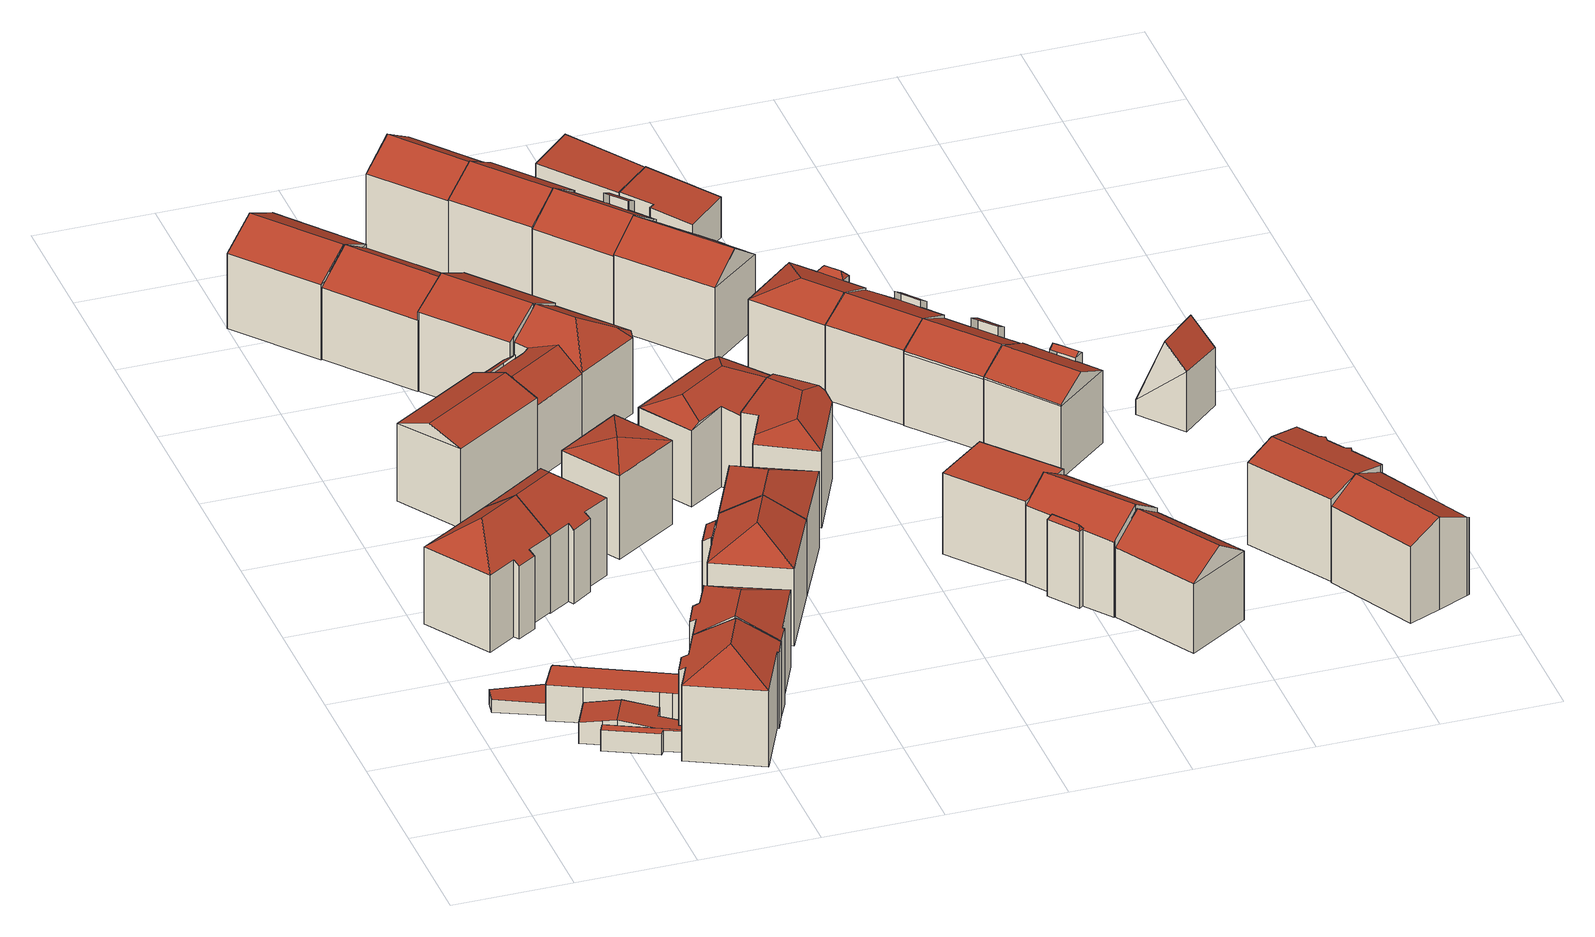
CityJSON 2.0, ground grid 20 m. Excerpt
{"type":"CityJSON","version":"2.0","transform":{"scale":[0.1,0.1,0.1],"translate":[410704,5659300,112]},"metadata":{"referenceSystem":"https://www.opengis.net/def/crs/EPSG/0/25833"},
"CityObjects":{
"building1":{"type":"Building","attributes":{"Gemeindeschluessel":14612000,"Dachneigung":83.3,"Dachorientierung":0,"MittlereTraufHoehe":115.8,"QualitaetDacherkennung":100,"ObjektHoehe":2.73,"BodenHoehe":113.27,"Geometrietyp2DReferenz":"3000","AbsoluteHoehe":116,"Dachflaeche":32.4,"measuredHeight":2.73,"function":"31001_9998","roofType":"2100","storeysAboveGround":1},"geometry":[{"type":"MultiSurface","lod":"2","boundaries":[[[0,1,2,3]],[[1,4,5,2]],[[4,6,7,5]],[[6,0,3,7]],[[6,4,1,0]],[[3,2,5,7]]],"semantics":{"surfaces":[{"type":"WallSurface"},{"type":"RoofSurface"},{"type":"GroundSurface"}],"values":[0,0,0,0,1,2]}}]},
"building2":{"type":"Building","attributes":{"Gemeindeschluessel":14612000,"Dachneigung":80.47,"Dachorientierung":-154.44,"MittlereTraufHoehe":116.43,"QualitaetDacherkennung":82,"ObjektHoehe":4.79,"BodenHoehe":112.63,"Geometrietyp2DReferenz":"3000","AbsoluteHoehe":117.42,"Dachflaeche":82.92,"measuredHeight":4.79,"function":"31001_9998","roofType":"3100","storeysAboveGround":2},"children":["building2-1"],"geometry":[{"type":"MultiSurface","lod":"2","boundaries":[[[8,9,10,11,12]],[[9,13,14,10]],[[13,15,16,14]],[[15,17,18,16]],[[17,19,20,18]],[[19,21,22,20]],[[21,23,24,22]],[[23,25,26,24]],[[25,27,28,26]],[[29,30,27,25,23,21,19,17,15]],[[15,13,9,8,29]],[[31,11,10,14,16,18,20,22,24,26,28]],[[8,12,32,29]],[[12,11,31,32]],[[32,30,29]],[[28,27,30,32,31]]],"semantics":{"surfaces":[{"type":"WallSurface"},{"type":"RoofSurface"},{"type":"GroundSurface"},{"type":"ClosureSurface","isClosure":"1","QuelleClosure":"LoD2WallSurface"}],"values":[0,0,0,0,0,0,0,0,0,1,1,2,0,3,0,3]}}]},
"building2-1":{"type":"BuildingPart","attributes":{"Dachneigung":90,"Dachorientierung":0,"MittlereTraufHoehe":116.44,"QualitaetDacherkennung":100,"BodenHoehe":112.63,"ObjektTeilHoehe":3.81,"Geometrietyp2DReferenz":"3000","AbsoluteHoehe":116.44,"Dachflaeche":17.59,"measuredHeight":3.81,"roofType":"1000","storeysAboveGround":1},"parents":["building2"],"geometry":[{"type":"MultiSurface","lod":"2","boundaries":[[[33,34,35,36]],[[34,12,11,35]],[[37,38,39,28,27]],[[38,40,41,39]],[[40,33,36,41]],[[40,38,37,30,32,12,34,33]],[[36,35,11,31,28,39,41]],[[27,30,37]],[[31,11,12,32]],[[28,31,32,30,27]]],"semantics":{"surfaces":[{"type":"WallSurface"},{"type":"RoofSurface"},{"type":"GroundSurface"},{"type":"ClosureSurface","isClosure":"1","QuelleClosure":"LoD2WallSurface"}],"values":[0,0,0,0,0,1,2,0,3,3]}}]},
"building3":{"type":"Building","attributes":{"Dachtyp_tdc":"tdcHipAndGableRoof","Gemeindeschluessel":14612000,"Dachneigung":36.09,"QualitaetDacherkennung":58,"Geometrietyp2DReferenz":"3000","measuredHeight":18.82,"function":"31001_9998","roofType":"5000"},"geometry":[{"type":"Solid","lod":"2","boundaries":[[[[42,43,44,45]],[[43,46,47,44]],[[46,48,49,47]],[[48,50,51,49]],[[50,52,53,51]],[[52,54,55,53]],[[54,56,57,55]],[[56,58,59,57]],[[58,42,45,59]],[[54,52,60]],[[52,50,48,46,43,42,58,60]],[[58,56,54,60]],[[45,44,47,49,51,53,55,57,59]]]],"semantics":{"surfaces":[{"type":"WallSurface"},{"type":"RoofSurface"},{"type":"GroundSurface"}],"values":[[0,0,0,0,0,0,0,0,0,1,1,1,2]]}}]},
"building4":{"type":"Building","attributes":{"Gemeindeschluessel":14612000,"Dachneigung":60.91,"Dachorientierung":25.52,"MittlereTraufHoehe":126.53,"QualitaetDacherkennung":86,"ObjektHoehe":17.56,"BodenHoehe":112.58,"Geometrietyp2DReferenz":"3000","AbsoluteHoehe":130.14,"Dachflaeche":225.75,"measuredHeight":17.56,"function":"31001_9998","roofType":"5000","storeysAboveGround":6},"children":["building4-1"],"geometry":[{"type":"MultiSurface","lod":"2","boundaries":[[[61,62,63,64]],[[62,65,39,63]],[[65,66,26,39]],[[66,67,24,26]],[[67,68,22,24]],[[68,69,70,71,22]],[[72,73,74,75,76]],[[73,77,78,74]],[[77,79,80,78]],[[79,81,82,80]],[[81,61,64,82]],[[83,73,72,84,69,68,67,66,65,62]],[[83,62,61]],[[83,61,81,79,77,73]],[[64,63,39,26,24,22,71,85,75,74,78,80,82]],[[86,70,69,84]],[[86,85,71,70]],[[76,86,84,72]],[[76,75,85,86]]],"semantics":{"surfaces":[{"type":"WallSurface"},{"type":"RoofSurface"},{"type":"GroundSurface"},{"type":"ClosureSurface","isClosure":"1","QuelleClosure":"LoD2WallSurface"}],"values":[0,0,0,0,0,0,0,0,0,0,0,1,1,1,2,0,3,0,3]}}]},
"building4-1":{"type":"BuildingPart","attributes":{"Dachneigung":90,"Dachorientierung":0,"MittlereTraufHoehe":119.12,"QualitaetDacherkennung":74,"BodenHoehe":112.58,"ObjektTeilHoehe":6.55,"Geometrietyp2DReferenz":"3000","AbsoluteHoehe":119.12,"Dachflaeche":124.77,"measuredHeight":6.55,"roofType":"1000","storeysAboveGround":2},"parents":["building4"],"geometry":[{"type":"MultiSurface","lod":"2","boundaries":[[[70,87,88,71]],[[87,89,18,88]],[[89,90,14,18]],[[90,91,92,14]],[[91,93,94,92]],[[93,95,96,94]],[[95,97,98,96]],[[97,99,100,98]],[[99,76,75,100]],[[86,76,99,97,95,93,91,90,89,87,70]],[[71,88,18,14,92,94,96,98,100,75,85]],[[85,75,76,86]],[[71,85,86,70]]],"semantics":{"surfaces":[{"type":"WallSurface"},{"type":"RoofSurface"},{"type":"GroundSurface"},{"type":"ClosureSurface","isClosure":"1","QuelleClosure":"LoD2WallSurface"}],"values":[0,0,0,0,0,0,0,0,0,1,2,3,3]}}]},
"building5":{"type":"Building","attributes":{"Dachtyp_tdc":"tdcHipAndGableRoof","Gemeindeschluessel":14612000,"Dachneigung":36.13,"QualitaetDacherkennung":68,"Geometrietyp2DReferenz":"3000","measuredHeight":18.92,"function":"31001_9998","roofType":"5000"},"geometry":[{"type":"Solid","lod":"2","boundaries":[[[[101,102,103,104]],[[102,42,105,103]],[[42,58,106,105]],[[58,56,107,106]],[[56,108,109,107]],[[108,110,111,109]],[[110,112,113,111]],[[112,114,115,113]],[[114,101,104,115]],[[110,108,116]],[[108,56,58,116]],[[58,42,102,101,114,112,110,116]],[[104,103,105,106,107,109,111,113,115]]]],"semantics":{"surfaces":[{"type":"WallSurface"},{"type":"RoofSurface"},{"type":"GroundSurface"}],"values":[[0,0,0,0,0,0,0,0,0,1,1,1,2]]}}]},
"building6":{"type":"Building","attributes":{"Dachtyp_tdc":"tdcGableRoof","Gemeindeschluessel":14612000,"Dachneigung":22.38,"QualitaetDacherkennung":66,"Geometrietyp2DReferenz":"3000","measuredHeight":16.71,"function":"31001_9998","roofType":"3100"},"geometry":[{"type":"Solid","lod":"2","boundaries":[[[[117,118,119,120]],[[118,121,122,119]],[[121,123,124,122]],[[123,117,120,124]],[[121,118,125]],[[117,123,126]],[[118,117,126,125]],[[123,121,125,126]],[[120,119,122,124]]]],"semantics":{"surfaces":[{"type":"WallSurface"},{"type":"RoofSurface"},{"type":"GroundSurface"}],"values":[[0,0,0,0,0,0,1,1,2]]}}]},
"building7":{"type":"Building","attributes":{"Dachtyp_tdc":"tdcHipAndGableRoof","Gemeindeschluessel":14612000,"Dachneigung":31.25,"QualitaetDacherkennung":68,"Geometrietyp2DReferenz":"3000","measuredHeight":17.85,"function":"31001_9998","roofType":"5000"},"geometry":[{"type":"Solid","lod":"2","boundaries":[[[[127,128,129,78]],[[128,72,75,129]],[[72,130,131,75]],[[130,132,133,131]],[[132,134,135,133]],[[134,136,137,135]],[[136,138,139,137]],[[138,140,141,139]],[[140,142,143,141]],[[142,144,145,143]],[[144,127,78,145]],[[140,138,146]],[[138,136,134,132,130,72,128,146]],[[128,127,144,142,140,146]],[[78,129,75,131,133,135,137,139,141,143,145]]]],"semantics":{"surfaces":[{"type":"WallSurface"},{"type":"RoofSurface"},{"type":"GroundSurface"}],"values":[[0,0,0,0,0,0,0,0,0,0,0,1,1,1,2]]}}]},
"building8":{"type":"Building","attributes":{"Dachtyp_tdc":"tdcGableRoof","Gemeindeschluessel":14612000,"Dachneigung":27.82,"QualitaetDacherkennung":81,"Geometrietyp2DReferenz":"3000","measuredHeight":17.43,"function":"31001_9998","roofType":"3100"},"geometry":[{"type":"Solid","lod":"2","boundaries":[[[[147,148,149,150]],[[148,151,152,149]],[[151,153,154,152]],[[153,147,150,154]],[[151,148,155]],[[147,153,156]],[[148,147,156,155]],[[153,151,155,156]],[[150,149,152,154]]]],"semantics":{"surfaces":[{"type":"WallSurface"},{"type":"RoofSurface"},{"type":"GroundSurface"}],"values":[[0,0,0,0,0,0,1,1,2]]}}]},
"building9":{"type":"Building","attributes":{"Dachtyp_tdc":"tdcTentRoof","Gemeindeschluessel":14612000,"Dachneigung":13.14,"QualitaetDacherkennung":45,"Geometrietyp2DReferenz":"3000","measuredHeight":16.64,"function":"31001_9998","roofType":"3500"},"geometry":[{"type":"Solid","lod":"2","boundaries":[[[[157,158,159,160]],[[161,158,162]],[[163,161,162]],[[157,163,162]],[[158,157,162]],[[159,164,165,160]],[[158,161,164,159]],[[161,163,165,164]],[[163,157,160,165]]]],"semantics":{"surfaces":[{"type":"WallSurface"},{"type":"RoofSurface"},{"type":"GroundSurface"}],"values":[[0,1,1,1,1,2,0,0,0]]}}]},
"building10":{"type":"Building","attributes":{"Dachtyp_tdc":"tdcGableRoof","Gemeindeschluessel":14612000,"Dachneigung":32.3,"QualitaetDacherkennung":76,"Geometrietyp2DReferenz":"3000","measuredHeight":17.16,"function":"31001_9998","roofType":"3100"},"geometry":[{"type":"Solid","lod":"2","boundaries":[[[[166,167,168,169]],[[167,170,171,168]],[[170,172,173,171]],[[172,166,169,173]],[[170,167,174]],[[166,172,175]],[[167,166,175,174]],[[172,170,174,175]],[[169,168,171,173]]]],"semantics":{"surfaces":[{"type":"WallSurface"},{"type":"RoofSurface"},{"type":"GroundSurface"}],"values":[[0,0,0,0,0,0,1,1,2]]}}]},
"building11":{"type":"Building","attributes":{"Gemeindeschluessel":14612000,"Geometrietyp2DReferenz":"3000","function":"31001_9998","roofType":"9999"},"children":["building11-1","building11-2"]},
"building11-1":{"type":"BuildingPart","attributes":{"Dachtyp_tdc":"tdcPolyFlatRoof","Dachneigung":28.24,"QualitaetDacherkennung":41,"Geometrietyp2DReferenz":"3000","measuredHeight":15.36,"roofType":"2100"},"parents":["building11"],"geometry":[{"type":"MultiSurface","lod":"2","boundaries":[[[176,177,178,179]],[[177,180,178]],[[181,182,183,184,185]],[[182,186,187,183]],[[186,176,179,187]],[[186,182,181,177,176]],[[179,178,184,183,187]]],"semantics":{"surfaces":[{"type":"WallSurface"},{"type":"RoofSurface"},{"type":"GroundSurface"}],"values":[0,0,0,0,0,1,2]}}]},
"building11-2":{"type":"BuildingPart","attributes":{"Dachtyp_tdc":"tdcHipAndGableRoof","Dachneigung":29.53,"QualitaetDacherkennung":75,"Geometrietyp2DReferenz":"3000","measuredHeight":17.91,"roofType":"5000"},"parents":["building11"],"geometry":[{"type":"MultiSurface","lod":"2","boundaries":[[[188,189,190,191]],[[189,192,193,190]],[[192,194,195,193]],[[194,196,197,195]],[[196,198,183,197]],[[198,185,184,183]],[[196,194,199]],[[194,192,189,199]],[[189,188,180,185,198,196,199]],[[178,191,190,193,195,197,183,184]],[[180,188,191,178]]],"semantics":{"surfaces":[{"type":"WallSurface"},{"type":"RoofSurface"},{"type":"GroundSurface"}],"values":[0,0,0,0,0,0,1,1,1,2,0]}}]},
"building12":{"type":"Building","attributes":{"Dachtyp_tdc":"tdcGableRoof","Gemeindeschluessel":14612000,"Dachneigung":27.92,"QualitaetDacherkennung":73,"Geometrietyp2DReferenz":"3000","measuredHeight":17.83,"function":"31001_9998","roofType":"3100"},"geometry":[{"type":"Solid","lod":"2","boundaries":[[[[200,201,202,203]],[[201,204,205,202]],[[204,206,207,205]],[[206,208,209,207]],[[208,210,211,209]],[[210,212,213,211]],[[212,214,215,213]],[[214,200,203,215]],[[210,208,206,204,201,200]],[[200,214,212,210]],[[203,202,205,207,209,211,213,215]]]],"semantics":{"surfaces":[{"type":"WallSurface"},{"type":"RoofSurface"},{"type":"GroundSurface"}],"values":[[0,0,0,0,0,0,0,0,1,1,2]]}}]},
"building13":{"type":"Building","attributes":{"Gemeindeschluessel":14612000,"Geometrietyp2DReferenz":"3000","function":"31001_9998","roofType":"9999"},"children":["building13-1","building13-2","building13-3"]},
"building13-1":{"type":"BuildingPart","attributes":{"Dachtyp_tdc":"tdcFreeFormRoof","Dachneigung":31.11,"QualitaetDacherkennung":25,"Geometrietyp2DReferenz":"3000","measuredHeight":17.66,"roofType":"5000"},"parents":["building13"],"geometry":[{"type":"MultiSurface","lod":"2","boundaries":[[[216,217,218,219]],[[217,220,221,218]],[[220,222,223,221]],[[222,224,225,223]],[[224,226,227,228,225]],[[222,220,229,230,231]],[[229,217,216,232,233,226,230]],[[231,230,226,224]],[[231,224,222]],[[217,229,220]],[[228,234,219,218,221,223,225]]],"semantics":{"surfaces":[{"type":"WallSurface"},{"type":"RoofSurface"},{"type":"GroundSurface"}],"values":[0,0,0,0,0,1,1,1,1,0,2]}}]},
"building13-2":{"type":"BuildingPart","attributes":{"Dachtyp_tdc":"tdcGableRoof","Dachneigung":27.42,"QualitaetDacherkennung":49,"Geometrietyp2DReferenz":"3000","measuredHeight":16.84,"roofType":"3100"},"parents":["building13"],"geometry":[{"type":"MultiSurface","lod":"2","boundaries":[[[235,236,237,238]],[[239,240,227,233,241]],[[241,242,243,236,235,244,239]],[[237,245,219,234,228,246,247,248,238]],[[236,243,245,237]],[[243,242,216,219,245]],[[227,240,246,228]],[[240,239,247,246]],[[239,244,248,247]]],"semantics":{"surfaces":[{"type":"WallSurface"},{"type":"RoofSurface"},{"type":"GroundSurface"}],"values":[0,1,1,2,0,0,0,0,0]}}]},
"building13-3":{"type":"BuildingPart","attributes":{"Dachtyp_tdc":"tdcPolyFlatRoof","Dachneigung":37.15,"QualitaetDacherkennung":37,"Geometrietyp2DReferenz":"3000","measuredHeight":14.7,"roofType":"2100"},"parents":["building13"],"geometry":[{"type":"MultiSurface","lod":"2","boundaries":[[[249,250,235,238,251]],[[252,253,254,248,244]],[[253,249,251,254]],[[253,252,250,249]],[[251,238,248,254]]],"semantics":{"surfaces":[{"type":"WallSurface"},{"type":"RoofSurface"},{"type":"GroundSurface"}],"values":[0,0,0,1,2]}}]},
"building14":{"type":"Building","attributes":{"Dachtyp_tdc":"tdcHipAndGableRoof","Gemeindeschluessel":14612000,"Dachneigung":30.16,"QualitaetDacherkennung":73,"Geometrietyp2DReferenz":"3000","measuredHeight":17.93,"function":"31001_9998","roofType":"5000"},"geometry":[{"type":"Solid","lod":"2","boundaries":[[[[255,256,257,191]],[[256,258,259,257]],[[258,260,193,259]],[[260,255,191,193]],[[258,256,261]],[[255,260,262]],[[256,255,262,261]],[[260,258,261,262]],[[191,257,259,193]]]],"semantics":{"surfaces":[{"type":"WallSurface"},{"type":"RoofSurface"},{"type":"GroundSurface"}],"values":[[0,0,0,0,1,0,1,1,2]]}}]},
"building15":{"type":"Building","attributes":{"Dachtyp_tdc":"tdcFreeFormRoof","Gemeindeschluessel":14612000,"Dachneigung":13.29,"QualitaetDacherkennung":38,"Geometrietyp2DReferenz":"3000","measuredHeight":15.95,"function":"31001_9998","roofType":"5000"},"geometry":[{"type":"Solid","lod":"2","boundaries":[[[[263,264,265,266]],[[264,267,268,265]],[[267,269,270,268]],[[269,271,272,270]],[[271,273,274,272]],[[273,275,276,274]],[[275,263,266,276]],[[277,269,267,278]],[[275,279,280,281]],[[278,267,264,263,281,280]],[[271,277,278,280,279,273]],[[263,275,281]],[[275,273,279]],[[271,269,277]],[[266,265,268,270,272,274,276]]]],"semantics":{"surfaces":[{"type":"WallSurface"},{"type":"RoofSurface"},{"type":"GroundSurface"}],"values":[[0,0,0,0,0,0,0,1,1,1,1,0,0,0,2]]}}]},
"building16":{"type":"Building","attributes":{"Dachtyp_tdc":"tdcGableRoof","Gemeindeschluessel":14612000,"Dachneigung":31.74,"QualitaetDacherkennung":75,"Geometrietyp2DReferenz":"3000","measuredHeight":17.52,"function":"31001_9998","roofType":"3100"},"geometry":[{"type":"Solid","lod":"2","boundaries":[[[[282,283,284,285]],[[283,286,287,284]],[[286,288,289,287]],[[288,282,285,289]],[[286,283,290]],[[282,288,291]],[[283,282,291,290]],[[288,286,290,291]],[[285,284,287,289]]]],"semantics":{"surfaces":[{"type":"WallSurface"},{"type":"RoofSurface"},{"type":"GroundSurface"}],"values":[[0,0,0,0,0,0,1,1,2]]}}]},
"building17":{"type":"Building","attributes":{"Dachtyp_tdc":"tdcFreeFormRoof","Gemeindeschluessel":14612000,"Dachneigung":10.29,"QualitaetDacherkennung":36,"Geometrietyp2DReferenz":"3000","measuredHeight":16.08,"function":"31001_9998","roofType":"5000"},"geometry":[{"type":"Solid","lod":"2","boundaries":[[[[292,293,294,295,296,297,298,299]],[[300,301,293,292]],[[301,302,294,293]],[[302,303,295,294]],[[303,304,296,295]],[[304,305,297,296]],[[305,306,298,297]],[[306,307,299,298]],[[307,300,292,299]],[[305,308,309,306]],[[310,311,302,301,312]],[[304,303,311,310,308,305]],[[307,309,308,310,312,300]],[[301,300,312]],[[303,302,311]],[[307,306,309]]]],"semantics":{"surfaces":[{"type":"GroundSurface"},{"type":"WallSurface"},{"type":"RoofSurface"}],"values":[[0,1,1,1,1,1,1,1,1,2,2,2,2,1,1,1]]}}]},
"building18":{"type":"Building","attributes":{"Dachtyp_tdc":"tdcGableRoof","Gemeindeschluessel":14612000,"Dachneigung":30.58,"QualitaetDacherkennung":76,"Geometrietyp2DReferenz":"3000","measuredHeight":17.57,"function":"31001_9998","roofType":"3100"},"geometry":[{"type":"Solid","lod":"2","boundaries":[[[[313,314,315,316]],[[314,317,318,315]],[[317,319,320,318]],[[319,313,316,320]],[[317,314,321]],[[313,319,322]],[[314,313,322,321]],[[319,317,321,322]],[[316,315,318,320]]]],"semantics":{"surfaces":[{"type":"WallSurface"},{"type":"RoofSurface"},{"type":"GroundSurface"}],"values":[[0,0,0,0,0,0,1,1,2]]}}]},
"building19":{"type":"Building","attributes":{"Gemeindeschluessel":14612000,"Geometrietyp2DReferenz":"3000","function":"31001_9998","roofType":"9999"},"children":["building19-1","building19-2"]},
"building19-1":{"type":"BuildingPart","attributes":{"Dachtyp_tdc":"tdcGableRoof","Dachneigung":33.78,"QualitaetDacherkennung":76,"Geometrietyp2DReferenz":"3000","measuredHeight":17.54,"roofType":"3100"},"parents":["building19"],"geometry":[{"type":"MultiSurface","lod":"2","boundaries":[[[323,324,325,326]],[[324,327,328,325]],[[327,329,330,328]],[[329,331,332,330]],[[331,333,334,332]],[[333,335,336,334]],[[335,337,338,336]],[[337,339,340,338]],[[339,341,342,340]],[[337,335,333,331]],[[331,329,327,324,323,341,339,337]],[[326,325,328,330,332,334,336,338,340,342]]],"semantics":{"surfaces":[{"type":"WallSurface"},{"type":"RoofSurface"},{"type":"GroundSurface"}],"values":[0,0,0,0,0,0,0,0,0,1,1,2]}}]},
"building19-2":{"type":"BuildingPart","attributes":{"Dachtyp_tdc":"tdcPolyFlatRoof","Dachneigung":29.51,"QualitaetDacherkennung":40,"Geometrietyp2DReferenz":"3000","measuredHeight":15.02,"roofType":"2100"},"parents":["building19"],"geometry":[{"type":"MultiSurface","lod":"2","boundaries":[[[343,344,345,342,341]],[[344,346,347,345]],[[346,348,325,347]],[[348,349,323,326,325]],[[348,346,344,343,349]],[[326,342,345,347,325]]],"semantics":{"surfaces":[{"type":"WallSurface"},{"type":"RoofSurface"},{"type":"GroundSurface"}],"values":[0,0,0,0,1,2]}}]},
"building20":{"type":"Building","attributes":{"Dachtyp_tdc":"tdcFreeFormRoof","Gemeindeschluessel":14612000,"Dachneigung":35.5,"QualitaetDacherkennung":73,"Geometrietyp2DReferenz":"3000","measuredHeight":17.68,"function":"31001_9998","roofType":"5000"},"geometry":[{"type":"Solid","lod":"2","boundaries":[[[[350,351,352,353]],[[351,354,355,352]],[[354,356,357,355]],[[356,358,359,357]],[[358,360,361,359]],[[360,362,363,361]],[[362,364,365,363]],[[364,350,353,365]],[[360,358,356,354,351,366,367,362]],[[364,367,366,350]],[[364,362,367]],[[351,350,366]],[[353,352,355,357,359,361,363,365]]]],"semantics":{"surfaces":[{"type":"WallSurface"},{"type":"RoofSurface"},{"type":"GroundSurface"}],"values":[[0,0,0,0,0,0,0,0,1,1,0,0,2]]}}]},
"building21":{"type":"Building","attributes":{"Dachtyp_tdc":"tdcPolyFlatRoof","Gemeindeschluessel":14612000,"Dachneigung":0,"QualitaetDacherkennung":49,"Geometrietyp2DReferenz":"3000","measuredHeight":14.82,"function":"31001_9998","roofType":"1000"},"geometry":[{"type":"Solid","lod":"2","boundaries":[[[[368,369,370,371]],[[369,372,373,370]],[[372,374,375,373]],[[374,368,371,375]],[[374,372,369,368]],[[371,370,373,375]]]],"semantics":{"surfaces":[{"type":"WallSurface"},{"type":"RoofSurface"},{"type":"GroundSurface"}],"values":[[0,0,0,0,1,2]]}}]},
"building22":{"type":"Building","attributes":{"Gemeindeschluessel":14612000,"Geometrietyp2DReferenz":"3000","function":"31001_9998","roofType":"9999"},"children":["building22-1","building22-2"]},
"building22-1":{"type":"BuildingPart","attributes":{"Dachtyp_tdc":"tdcHipAndGableRoof","Dachneigung":22.82,"QualitaetDacherkennung":56,"Geometrietyp2DReferenz":"3000","measuredHeight":16.37,"roofType":"5000"},"parents":["building22"],"geometry":[{"type":"MultiSurface","lod":"2","boundaries":[[[376,377,378,379]],[[377,380,381,378]],[[380,382,383,381]],[[382,384,385,383]],[[384,386,387,385]],[[386,388,389,387]],[[386,384,390]],[[384,382,380,390]],[[380,377,376,388,386,390]],[[378,381,383,385,387,389,379]]],"semantics":{"surfaces":[{"type":"WallSurface"},{"type":"RoofSurface"},{"type":"GroundSurface"}],"values":[0,0,0,0,0,0,1,1,1,2]}}]},
"building22-2":{"type":"BuildingPart","attributes":{"Dachtyp_tdc":"tdcFreeFormRoof","Dachneigung":50.53,"QualitaetDacherkennung":21,"Geometrietyp2DReferenz":"3000","measuredHeight":14.73,"roofType":"5000"},"parents":["building22"],"geometry":[{"type":"MultiSurface","lod":"2","boundaries":[[[391,392,393,394]],[[391,394,388]],[[392,391,388,376]],[[389,395,396,379]],[[394,395,389,388]],[[394,393,396,395]],[[393,376,379,396]],[[392,376,393]]],"semantics":{"surfaces":[{"type":"RoofSurface"},{"type":"GroundSurface"},{"type":"WallSurface"}],"values":[0,0,0,1,2,2,2,0]}}]},
"building23":{"type":"Building","attributes":{"Gemeindeschluessel":14612000,"Geometrietyp2DReferenz":"3000","function":"31001_9998","roofType":"9999"},"children":["building23-1","building23-2"]},
"building23-1":{"type":"BuildingPart","attributes":{"Dachtyp_tdc":"tdcFreeFormRoof","Dachneigung":58.33,"QualitaetDacherkennung":24,"Geometrietyp2DReferenz":"3000","measuredHeight":14.78,"roofType":"5000"},"parents":["building23"],"geometry":[{"type":"MultiSurface","lod":"2","boundaries":[[[397,398,399,400]],[[398,401,402,399]],[[403,404,405,406,407]],[[404,397,400,405]],[[408,409,410,401]],[[408,401,398,397]],[[409,408,397,404]],[[409,404,403,411,410]],[[400,399,402,412,406,405]]],"semantics":{"surfaces":[{"type":"WallSurface"},{"type":"RoofSurface"},{"type":"GroundSurface"}],"values":[0,0,0,0,1,1,1,1,2]}}]},
"building23-2":{"type":"BuildingPart","attributes":{"Dachtyp_tdc":"tdcGableRoof","Dachneigung":32.06,"QualitaetDacherkennung":62,"Geometrietyp2DReferenz":"3000","measuredHeight":17.32,"roofType":"3100"},"parents":["building23"],"geometry":[{"type":"MultiSurface","lod":"2","boundaries":[[[413,414,399,402,401]],[[414,415,416,399]],[[415,417,418,416]],[[417,419,420,418]],[[419,421,422,420]],[[421,423,424,422]],[[423,425,426,424]],[[425,427,428,426]],[[427,407,406,428]],[[423,421,419,417]],[[417,415,414,413,429,411,407,427,425,423]],[[406,412,402,399,416,418,420,422,424,426,428]]],"semantics":{"surfaces":[{"type":"WallSurface"},{"type":"RoofSurface"},{"type":"GroundSurface"}],"values":[0,0,0,0,0,0,0,0,0,1,1,2]}}]},
"building24":{"type":"Building","attributes":{"Dachtyp_tdc":"tdcPolyFlatRoof","Gemeindeschluessel":14612000,"Dachneigung":4.1,"QualitaetDacherkennung":80,"Geometrietyp2DReferenz":"3000","measuredHeight":7.45,"function":"31001_9998","roofType":"2100"},"geometry":[{"type":"Solid","lod":"2","boundaries":[[[[430,431,432,433]],[[431,434,435,432]],[[434,436,437,435]],[[436,430,433,437]],[[436,434,431,430]],[[433,432,435,437]]]],"semantics":{"surfaces":[{"type":"WallSurface"},{"type":"RoofSurface"},{"type":"GroundSurface"}],"values":[[0,0,0,0,1,2]]}}]},
"building25":{"type":"Building","attributes":{"Dachtyp_tdc":"tdcPolyFlatRoof","Gemeindeschluessel":14612000,"Dachneigung":3.81,"QualitaetDacherkennung":83,"Geometrietyp2DReferenz":"3000","measuredHeight":7.42,"function":"31001_9998","roofType":"2100"},"geometry":[{"type":"Solid","lod":"2","boundaries":[[[[438,439,440,441]],[[439,442,437,440]],[[442,443,435,437]],[[443,444,445,435]],[[444,446,447,445]],[[446,438,441,447]],[[446,444,443,442,439,438]],[[441,440,437,435,445,447]]]],"semantics":{"surfaces":[{"type":"WallSurface"},{"type":"RoofSurface"},{"type":"GroundSurface"}],"values":[[0,0,0,0,0,0,1,2]]}}]},
"building26":{"type":"Building","attributes":{"Gemeindeschluessel":14612000,"Geometrietyp2DReferenz":"3000","function":"31001_9998","roofType":"9999"},"children":["building26-1","building26-2"]},
"building26-1":{"type":"BuildingPart","attributes":{"Dachtyp_tdc":"tdcGableRoof","Dachneigung":24.34,"QualitaetDacherkennung":66,"Geometrietyp2DReferenz":"3000","measuredHeight":16.35,"roofType":"3100"},"parents":["building26"],"geometry":[{"type":"MultiSurface","lod":"2","boundaries":[[[448,449,450,451]],[[449,452,453,450]],[[452,454,455,453]],[[454,456,457,455]],[[456,458,383,457]],[[458,459,460,383]],[[459,461,378,460]],[[461,462,463,378]],[[459,458,456,454]],[[454,452,449,448,462,461,459]],[[451,450,453,455,457,383,460,378,463]]],"semantics":{"surfaces":[{"type":"WallSurface"},{"type":"RoofSurface"},{"type":"GroundSurface"}],"values":[0,0,0,0,0,0,0,0,1,1,2]}}]},
"building26-2":{"type":"BuildingPart","attributes":{"Dachtyp_tdc":"tdcPolyFlatRoof","Dachneigung":31.78,"QualitaetDacherkennung":42,"Geometrietyp2DReferenz":"3000","measuredHeight":14.82,"roofType":"2100"},"parents":["building26"],"geometry":[{"type":"MultiSurface","lod":"2","boundaries":[[[464,465,450,466]],[[465,467,448,451,450]],[[468,463,462]],[[468,469,470,463]],[[469,464,466,470]],[[469,468,467,465,464]],[[466,450,451,463,470]]],"semantics":{"surfaces":[{"type":"WallSurface"},{"type":"RoofSurface"},{"type":"GroundSurface"}],"values":[0,0,0,0,0,1,2]}}]},
"building27":{"type":"Building","attributes":{"Dachtyp_tdc":"tdcGableRoof","Gemeindeschluessel":14612000,"Dachneigung":31.63,"QualitaetDacherkennung":67,"Geometrietyp2DReferenz":"3000","measuredHeight":16.42,"function":"31001_9998","roofType":"3100"},"geometry":[{"type":"Solid","lod":"2","boundaries":[[[[471,472,473,422]],[[474,475,426,476]],[[475,471,422,426]],[[474,472,477]],[[471,475,478]],[[472,471,478,477]],[[475,474,477,478]],[[422,473,476,426]],[[472,474,476,473]]]],"semantics":{"surfaces":[{"type":"WallSurface"},{"type":"RoofSurface"},{"type":"GroundSurface"}],"values":[[0,0,0,0,0,1,1,2,0]]}}]},
"building28":{"type":"Building","attributes":{"Gemeindeschluessel":14612000,"Geometrietyp2DReferenz":"3000","function":"31001_9998","roofType":"9999"},"children":["building28-1","building28-2"]},
"building28-1":{"type":"BuildingPart","attributes":{"Dachtyp_tdc":"tdcGableRoof","Dachneigung":28.5,"QualitaetDacherkennung":69,"Geometrietyp2DReferenz":"3000","measuredHeight":16.5,"roofType":"3100"},"parents":["building28"],"geometry":[{"type":"MultiSurface","lod":"2","boundaries":[[[479,480,481,482]],[[480,483,484,481]],[[485,486,487,488]],[[486,489,490,487]],[[489,479,482,490]],[[491,492,493,494]],[[485,483,480,493,492,486]],[[486,492,491,489]],[[479,494,493,480]],[[489,491,494,479]],[[482,481,484,488,487,490]]],"semantics":{"surfaces":[{"type":"WallSurface"},{"type":"RoofSurface"},{"type":"GroundSurface"}],"values":[0,0,0,0,0,1,1,0,0,0,2]}}]},
"building28-2":{"type":"BuildingPart","attributes":{"Dachtyp_tdc":"tdcPolyFlatRoof","Dachneigung":32.45,"QualitaetDacherkennung":43,"Geometrietyp2DReferenz":"3000","measuredHeight":14.82,"roofType":"2100"},"parents":["building28"],"geometry":[{"type":"MultiSurface","lod":"2","boundaries":[[[495,496,485,488,497]],[[498,499,500,484,483]],[[499,495,497,500]],[[499,498,496,495]],[[497,488,484,500]]],"semantics":{"surfaces":[{"type":"WallSurface"},{"type":"RoofSurface"},{"type":"GroundSurface"}],"values":[0,0,0,1,2]}}]},
"building29":{"type":"Building","attributes":{"Gemeindeschluessel":14612000,"Geometrietyp2DReferenz":"3000","function":"31001_9998","roofType":"9999"},"children":["building29-1","building29-2"]},
"building29-1":{"type":"BuildingPart","attributes":{"Dachtyp_tdc":"tdcGableRoof","Dachneigung":36.04,"QualitaetDacherkennung":31,"Geometrietyp2DReferenz":"3000","measuredHeight":14.49,"roofType":"3100"},"parents":["building29"],"geometry":[{"type":"MultiSurface","lod":"2","boundaries":[[[501,502,503,504,505]],[[506,507,508,509,510]],[[502,501,511]],[[507,506,512]],[[501,507,512,511]],[[506,502,511,512]],[[508,505,504,509]],[[507,501,505,508]]],"semantics":{"surfaces":[{"type":"WallSurface"},{"type":"RoofSurface"},{"type":"GroundSurface"}],"values":[0,0,0,0,1,1,2,0]}}]},
"building29-2":{"type":"BuildingPart","attributes":{"Dachtyp_tdc":"tdcGableRoof","Dachneigung":26.76,"QualitaetDacherkennung":63,"Geometrietyp2DReferenz":"3000","measuredHeight":16.39,"roofType":"3100"},"parents":["building29"],"geometry":[{"type":"MultiSurface","lod":"2","boundaries":[[[503,513,514,504]],[[513,515,516,514]],[[515,517,490,516]],[[517,518,487,490]],[[518,510,509,487]],[[519,520,521,522,513,523,503]],[[524,522,521,491]],[[515,524,491,517]],[[517,491,521,520,518]],[[513,522,524,515]],[[510,519,503]],[[503,523,513]],[[518,520,519,510]],[[509,504,514,516,490,487]]],"semantics":{"surfaces":[{"type":"WallSurface"},{"type":"RoofSurface"},{"type":"GroundSurface"}],"values":[0,0,0,0,0,1,1,0,0,0,0,0,0,2]}}]},
"building30":{"type":"Building","attributes":{"Dachtyp_tdc":"tdcGableRoof","Gemeindeschluessel":14612000,"Dachneigung":13.31,"QualitaetDacherkennung":72,"Geometrietyp2DReferenz":"3000","measuredHeight":16.45,"function":"31001_9998","roofType":"3100"},"geometry":[{"type":"Solid","lod":"2","boundaries":[[[[525,526,527,528]],[[526,529,530,527]],[[529,531,532,530]],[[531,533,534,532]],[[533,535,536,534]],[[535,537,538,536]],[[537,539,540,538]],[[539,541,542,540]],[[541,543,544,542]],[[543,545,546,544]],[[545,547,548,546]],[[547,549,550,548]],[[549,525,528,550]],[[545,543,541,539]],[[539,537,535,533,531,529,526,525,549,547,545]],[[528,527,530,532,534,536,538,540,542,544,546,548,550]]]],"semantics":{"surfaces":[{"type":"WallSurface"},{"type":"RoofSurface"},{"type":"GroundSurface"}],"values":[[0,0,0,0,0,0,0,0,0,0,0,0,0,1,1,2]]}}]},
"building31":{"type":"Building","attributes":{"Dachtyp_tdc":"tdcGableRoof","Gemeindeschluessel":14612000,"Dachneigung":25.16,"QualitaetDacherkennung":75,"Geometrietyp2DReferenz":"3000","measuredHeight":16.8,"function":"31001_9998","roofType":"3100"},"geometry":[{"type":"Solid","lod":"2","boundaries":[[[[551,552,553,554]],[[552,555,556,553]],[[555,557,558,556]],[[557,559,560,558]],[[559,561,562,560]],[[561,563,564,562]],[[563,565,566,564]],[[565,551,554,566]],[[561,559,557,555,552,551]],[[551,565,563,561]],[[554,553,556,558,560,562,564,566]]]],"semantics":{"surfaces":[{"type":"WallSurface"},{"type":"RoofSurface"},{"type":"GroundSurface"}],"values":[[0,0,0,0,0,0,0,0,1,1,2]]}}]},
"building32":{"type":"Building","attributes":{"Dachtyp_tdc":"tdcGableRoof","Gemeindeschluessel":14612000,"Dachneigung":67.62,"QualitaetDacherkennung":3,"Geometrietyp2DReferenz":"3000","measuredHeight":15.06,"function":"31001_9998","roofType":"3100"},"geometry":[{"type":"Solid","lod":"2","boundaries":[[[[567,568,569,570]],[[568,571,572,569]],[[571,573,574,572]],[[573,567,570,574]],[[571,568,575]],[[567,573,576]],[[568,567,576,575]],[[573,571,575,576]],[[570,569,572,574]]]],"semantics":{"surfaces":[{"type":"WallSurface"},{"type":"RoofSurface"},{"type":"GroundSurface"}],"values":[[0,0,0,0,0,0,1,1,2]]}}]}
},
"vertices":[
[128,288,40],[105,245,35],[105,245,13],[128,288,13],[29,279,37],[29,279,13],[33,303,40],[33,303,13],
[163,148,50],[131,164,44],[131,164,6],[163,148,6],[163,148,44],[156,216,44],[156,216,6],[209,190,54],[209,190,6],[262,165,44],[262,165,6],[252,143,44],[252,143,6],[282,129,39],[282,129,6],[276,116,39],[276,116,6],[286,112,37],[286,112,6],[277,93,37],[277,93,6],[184,138,54],[237,112,44],[184,138,6],[184,138,44],
[241,92,44],[156,133,44],[156,133,6],[241,92,6],[277,93,44],[275,88,44],[275,88,6],[246,101,44],[246,101,6],
[204,517,154],[161,490,154],[161,490,14],[204,517,14],[167,481,147],[167,481,14],[135,461,146],[135,461,14],[129,470,154],[129,470,14],[81,440,154],[81,440,14],[11,549,154],[11,549,14],[134,624,155],[134,624,14],[168,572,202],[168,572,14],[97,527,202],
[385,8,144],[264,66,144],[264,66,6],[385,8,6],[275,88,144],[286,112,144],[276,116,138],[282,129,138],[292,150,138],[292,150,71],[292,150,6],[326,196,144],[386,166,181],[386,166,6],[326,196,6],[326,196,71],[449,136,143],[449,136,6],[435,106,143],[435,106,6],[433,108,144],[433,108,6],[354,98,181],[302,145,144],[302,145,6],[302,145,71],
[280,156,71],[280,156,6],[262,165,71],[156,216,71],[104,241,71],[104,241,6],[105,245,71],[105,245,6],[128,288,71],[128,288,6],[132,291,71],[132,291,6],[305,206,71],[305,206,6],
[247,532,146],[242,541,154],[242,541,12],[247,532,12],[204,517,12],[168,572,12],[134,624,12],[251,701,155],[251,701,12],[321,592,153],[321,592,12],[276,563,154],[276,563,12],[282,555,146],[282,555,12],[236,616,202],
[310,892,154],[153,793,154],[153,793,9],[310,892,9],[86,899,150],[86,899,9],[243,998,150],[243,998,9],[120,845,176],[277,944,176],
[449,136,144],[385,167,184],[385,167,6],[345,236,144],[345,236,6],[336,241,138],[336,241,6],[355,282,138],[355,282,6],[365,278,144],[365,278,6],[387,323,144],[387,323,6],[508,265,146],[508,265,6],[462,169,146],[462,169,6],[465,168,144],[465,168,6],[418,235,184],
[108,1325,138],[0,1456,138],[0,1456,1],[108,1325,1],[102,1540,140],[102,1540,1],[209,1408,140],[209,1408,1],[50,1497,176],[158,1366,176],
[296,733,159],[404,801,160],[404,801,7],[296,733,7],[465,704,160],[381,719,174],[357,636,159],[465,704,7],[357,636,7],
[218,1191,132],[108,1325,133],[108,1325,3],[218,1191,3],[209,1408,134],[209,1408,3],[321,1273,134],[321,1273,3],[160,1367,175],[271,1232,175],
[442,474,152],[455,468,160],[455,468,6],[442,474,6],[455,468,147],[434,424,160],[433,424,160],[433,424,6],[434,424,6],[434,424,147],[421,430,152],[421,430,6],
[473,505,146],[535,476,185],[535,476,6],[473,505,6],[595,446,146],[595,446,6],[532,320,146],[532,320,6],[411,377,147],[411,377,6],[433,424,147],[501,405,185],
[376,1105,183],[333,1070,153],[333,1070,4],[376,1105,4],[325,1063,148],[325,1063,4],[220,1188,148],[220,1188,4],[218,1191,148],[218,1191,4],[270,1232,183],[270,1232,4],[321,1273,148],[321,1273,4],[426,1147,148],[426,1147,4],
[348,1046,143],[333,1070,143],[333,1070,6],[348,1046,6],[426,1147,143],[426,1147,6],[513,1044,143],[513,1044,6],[509,1022,143],[509,1022,6],[404,953,143],[404,953,141],[404,953,6],[380,1108,179],[425,1046,183],[487,1037,158],[379,994,143],[402,955,143],[379,994,6],
[318,1020,147],[335,1030,147],[335,1030,6],[318,1020,6],[284,933,174],[310,892,141],[379,994,174],[348,1046,144],[337,1032,146],[255,979,146],[337,1032,6],[310,892,6],[284,933,6],[255,979,6],
[305,1037,136],[318,1020,153],[305,1037,6],[255,979,153],[243,998,136],[243,998,6],
[473,505,147],[532,629,146],[532,629,6],[657,570,145],[657,570,6],[595,446,145],[566,542,185],[534,476,185],
[453,830,145],[594,923,145],[594,923,7],[453,830,7],[613,919,151],[613,919,7],[677,848,145],[677,848,7],[594,758,145],[594,758,7],[570,780,153],[570,780,7],[509,741,145],[509,741,7],[666,837,151],[602,869,166],[524,750,153],[518,813,166],[454,828,146],
[367,1485,140],[273,1599,139],[273,1599,2],[367,1485,2],[369,1679,138],[369,1679,2],[463,1564,138],[463,1564,2],[321,1639,177],[415,1524,177],
[594,758,6],[677,848,6],[689,834,6],[736,774,6],[739,749,6],[679,622,6],[583,668,6],[615,734,6],[594,758,151],[677,848,149],[689,834,151],[736,774,152],[739,749,145],[679,622,145],[583,668,150],[615,734,156],[662,690,167],[591,683,156],[696,763,167],[729,783,157],[661,831,156],
[463,1564,142],[559,1448,142],[559,1448,3],[463,1564,3],[464,1370,142],[464,1370,3],[367,1485,142],[367,1485,3],[511,1409,179],[415,1524,179],
[621,1374,138],[622,1374,138],[622,1374,5],[621,1374,5],[653,1336,138],[653,1336,5],[647,1331,143],[647,1331,5],[605,1296,180],[605,1296,5],[557,1256,139],[557,1256,5],[464,1370,139],[464,1370,5],[511,1409,180],[511,1409,5],[559,1448,138],[559,1448,5],[593,1408,138],[593,1408,5],
[593,1408,155],[605,1418,146],[605,1418,5],[634,1384,146],[634,1384,5],[622,1374,155],[621,1374,155],
[557,1256,142],[647,1331,139],[647,1331,6],[557,1256,6],[692,1277,140],[692,1277,6],[705,1288,128],[705,1288,6],[735,1252,128],[735,1252,6],[722,1242,140],[722,1242,6],[764,1191,140],[764,1191,6],[674,1117,142],[674,1117,6],[601,1292,183],[718,1153,183],
[1010,445,153],[926,377,153],[926,377,5],[1010,445,5],[831,494,153],[831,494,5],[913,560,153],[913,560,5],
[866,1071,144],[892,1040,144],[892,1040,7],[866,1071,7],[843,999,171],[843,999,7],[800,963,142],[800,963,7],[712,1070,142],[712,1070,7],[804,1147,144],[804,1147,7],[836,1108,144],[836,1108,7],[793,1060,171],
[847,1107,154],[867,1083,154],[879,1082,144],[848,1118,144],[848,1118,7],[879,1082,7],
[945,332,143],[954,338,143],[954,338,4],[945,332,4],[954,339,143],[954,339,4],[988,288,143],[981,283,143],[981,283,4],[988,288,4],[988,288,142],[953,331,152],[982,291,152],[990,290,143],[989,289,143],[990,290,4],
[954,339,145],[954,338,145],[926,377,145],[926,377,4],[966,410,178],[966,410,4],[1010,445,143],[1010,445,4],[1117,314,140],[1117,314,4],[1070,277,178],[1070,277,4],[1025,242,143],[1025,242,4],[1023,241,141],[1023,241,4],[990,290,144],
[563,1646,69],[630,1702,75],[630,1702,1],[563,1646,1],[717,1575,74],[717,1575,1],[658,1527,69],[658,1527,1],
[689,1472,69],[697,1477,70],[697,1477,1],[689,1472,1],[658,1527,70],[717,1575,75],[799,1457,75],[799,1457,1],[735,1404,69],[735,1404,1],
[955,964,142],[955,965,142],[955,965,7],[955,964,7],[982,932,142],[982,932,7],[934,892,170],[934,892,7],[891,856,143],[891,856,7],[800,963,143],[844,1000,170],[844,1000,7],[892,1040,141],[925,1001,142],[925,1001,7],
[969,976,143],[955,965,155],[969,976,7],[955,964,155],[925,1001,155],[939,1012,143],[939,1012,7],
[1117,314,132],[1209,171,130],[1209,171,4],[1106,106,130],[1025,242,131],[1106,106,4],[1159,140,169],[1073,279,169],
[891,856,137],[982,932,137],[982,932,6],[891,856,6],[1013,894,137],[1013,894,6],[1044,857,137],[1072,823,137],[1072,823,6],[1044,857,6],[983,747,137],[983,747,6],[983,747,142],[1025,782,171],[933,891,171],[891,856,142],
[1058,869,143],[1044,857,154],[1058,869,6],[1013,894,154],[1027,906,143],[1027,906,6],
[1147,761,144],[1133,749,144],[1133,749,138],[1133,749,6],[1147,761,6],[1103,785,144],[1118,797,144],[1118,797,6],[1103,785,6],[1103,785,138],[1140,755,151],[1110,791,151],
[1164,712,138],[1164,712,6],[1071,635,138],[1071,635,6],[983,747,138],[1072,823,138],[1103,785,139],[1072,823,139],[1025,783,170],[1115,671,170],[1133,749,139],[1071,635,141],
[1420,404,152],[1418,391,154],[1418,391,5],[1420,404,5],[1436,363,154],[1436,363,5],[1447,362,152],[1447,362,5],[1444,351,154],[1444,351,5],[1476,299,154],[1476,299,5],[1472,296,155],[1472,296,5],[1422,264,169],[1422,264,5],[1370,230,154],[1370,230,5],[1282,370,154],[1282,370,5],[1333,406,169],[1333,406,5],[1386,442,154],[1386,442,5],[1409,406,154],[1409,406,5],
[1421,263,171],[1472,296,143],[1472,296,3],[1421,263,3],[1558,130,143],[1558,130,3],[1559,130,143],[1559,130,3],[1555,128,145],[1555,128,3],[1503,105,171],[1503,105,3],[1448,81,142],[1448,81,3],[1370,230,142],[1370,230,3],
[1360,755,113],[1295,699,116],[1295,699,7],[1360,755,7],[1237,770,34],[1237,770,7],[1296,828,27],[1296,828,7],[1270,730,158],[1332,788,158]
]}
